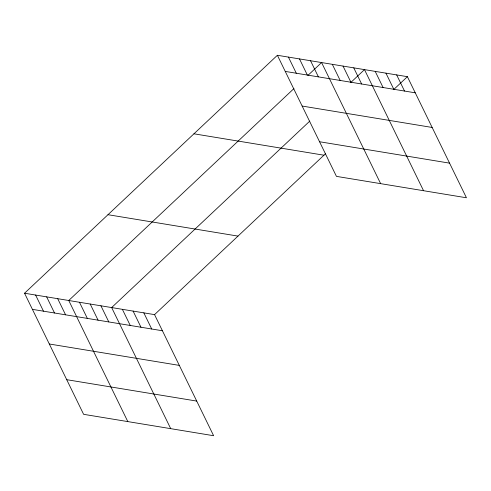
<?xml version="1.0" encoding="UTF-8"?>
<svg xmlns="http://www.w3.org/2000/svg" width="491" height="491" viewBox="0 0 491 491"><rect width="100%" height="100%" fill="white"/><g stroke="black" fill="none" stroke-linecap="round" stroke-linejoin="round"><path stroke-width="0.74" d="M24.55 293.225L154.555 314.627L213.616 435.72L83.611 414.318L24.55 293.225L277.384 55.28L407.389 76.682L466.45 197.775L336.445 176.373L277.384 55.28M293.956 88.564L68.752 300.498L127.813 421.591M308.041 75.307L321.587 62.56L380.648 183.652M309.766 121.117L111.653 307.562L170.715 428.655M350.942 82.365L364.488 69.618L423.549 190.717M154.555 314.627L325.576 153.671M393.843 89.43L407.389 76.682M285.253 71.416L415.257 92.817M302.149 106.056L432.154 127.457M319.555 141.739L449.56 163.141M193.951 133.804L323.956 155.205M107.983 214.702L237.988 236.103M32.418 309.361L162.423 330.762M49.315 343.995L179.319 365.396M66.721 379.684L196.725 401.079M396.66 74.914L404.535 91.056M385.938 73.153L393.807 89.288M375.21 71.385L383.084 87.521M353.759 67.856L361.634 83.992M343.037 66.089L350.905 82.224M332.309 64.321L340.183 80.463M310.533 60.737L318.407 76.872M299.485 58.92L307.354 75.055M288.432 57.103L296.306 73.239M143.826 312.859L151.701 328.995M133.104 311.091L140.972 327.227M122.376 309.33L130.25 325.465M100.925 305.795L108.799 321.93M90.203 304.033L98.071 320.169M79.474 302.266L87.349 318.401M57.699 298.681L65.573 314.817M46.651 296.865L54.519 313M35.598 295.042L43.472 311.177"/></g></svg>
